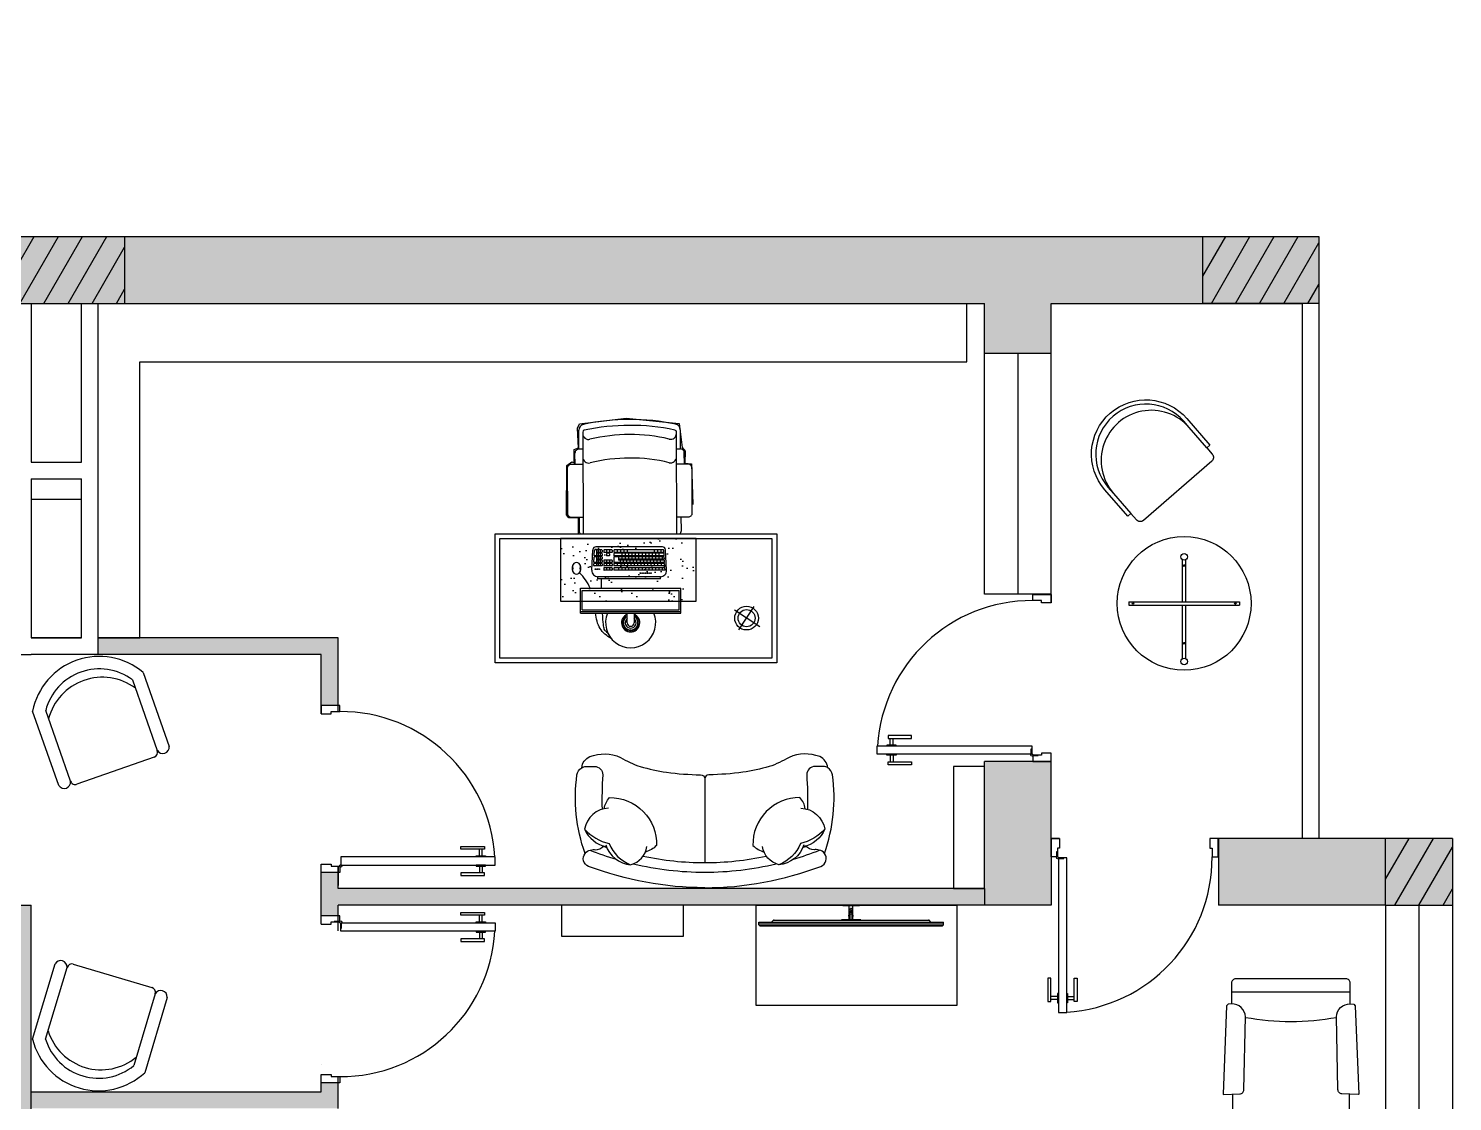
# Model space of a CAD drawing. Header units: inches. Extents: x -59797 to 874375, y -412711 to 5867.
# Drawn here: x -48289 to -39773, y -36077 to -29660 of the extents above; entities that cross this region are included whole.
import ezdxf

# ---------------------------------------------------------------- set-up
doc = ezdxf.new("R2010")
doc.units = ezdxf.units.IN
doc.header["$MEASUREMENT"] = 0
doc.layers.add('freecads.com', color=7, linetype='Continuous')

# ---------------------------------------------------------------- blocks, each defined once
blk = doc.blocks.new('coffee table')
at = {"color": 7}
for p, q in [((133546, -23302.5), (134746, -23302.5)), ((133546, -23902.5), (133546, -23302.5)), ((134746, -23302.5), (134746, -23902.5)), ((134746, -23902.5), (133546, -23902.5))]:
    blk.add_line(p, q, dxfattribs=at)
blk = doc.blocks.new('table r 343')
at = {"color": 0}
for p, q in [((-10, 10), (-10, 262.1)), ((10, 10), (10, 262.1)), ((-330.3, 10), (330.3, 10)), ((-330.3, 10), (-330.3, -10)), ((330.3, 10), (330.3, -10)), ((-330.3, -10), (330.3, -10)), ((-10, -330.3), (-10, -10)), ((10, -330.3), (10, -10))]:
    blk.add_line(p, q, dxfattribs=at)
for centre, radius in [((0, 0), 400), ((0, 278.7), 19.4), ((0, 226.8), 5), ((-306.1, 0), 5), ((306.1, 0), 5), ((0, -238.1), 5), ((0, -346.9), 19.4)]:
    blk.add_circle(centre, radius, dxfattribs=at)

msp = doc.modelspace()

# ---------------------------------------------------------------- hatches: boundary and pattern name
at = {"true_color": 0x636466}
h = msp.add_hatch(dxfattribs=at)
h.set_pattern_fill('ANSI31', color=251, scale=1000, angle=15)
h.set_pattern_definition([(60, (-131975.33, -1528.6), (-108.25318, 62.5), [])])
h.paths.add_polyline_path([(-41559.6, -26631.1), (-42088.6, -26631.1), (-42604.9, -26631.1), (-42604.9, -27031.1), (-41559.6, -27031.1)])
h.paths.add_polyline_path([(-48479.4, -40561.5), (-48475.1, -40560.3), (-48471.7, -40559.8), (-48467.7, -40559.7), (-48463.3, -40560), (-48458.8, -40560.6), (-48454.3, -40561.5), (-48450, -40562.7), (-48446, -40564.1), (-48440.9, -40566.6), (-48436.9, -40570.2), (-48436.6, -40573.4), (-48439.1, -40575.3), (-48441.5, -40576.2), (-48444.7, -40576.9), (-48448.4, -40577.2), (-48452.6, -40577.1), (-48457.1, -40576.7), (-48461.6, -40575.9), (-48466.1, -40574.8), (-48470.2, -40573.5), (-48475.8, -40571.2), (-48480.6, -40567.6), (-48481.8, -40564.2)])
edge = h.paths.add_edge_path()
edge.add_arc((-41689.6, -40692.5), 24.6, 180, 204.4618)
edge.add_arc((-41689.6, -40712.9), 24.6, 155.5382, 180)
edge.add_line((-41714.2, -40712.9), (-41714.2, -40692.5))
edge = h.paths.add_edge_path()
edge.add_arc((-41689.6, -40712.9), 24.6, 0, 24.4618)
edge.add_arc((-41689.6, -40692.5), 24.6, 335.5382, 360)
edge.add_line((-41664.9, -40692.5), (-41664.9, -40712.9))
at = {"true_color": 0x939598}
h = msp.add_hatch(color=252, dxfattribs=at)
h.dxf.hatch_style = 1
h.paths.add_polyline_path([(-48759.6, -30903.8), (-52172.5, -30903.8), (-52172.5, -31303.8), (-48759.6, -31303.8)])
h.paths.add_polyline_path([(-52172.5, -30903.8), (-52572.5, -30903.8), (-52572.5, -33870.2), (-52461.6, -33870.2), (-52172.5, -33870.2), (-52172.5, -31303.8)])
h.paths.add_polyline_path([(-52172.5, -35053.8), (-52172.5, -34870.2), (-52572.5, -34870.2), (-52572.5, -37203.8), (-48672.5, -37203.8), (-48672.5, -39303.8), (-48272.5, -39303.8), (-48272.5, -35953.8), (-48272.5, -35853.8), (-48272.5, -34903.8), (-48372.5, -34903.8), (-48372.5, -35201.1), (-48372.5, -36803.8), (-52172.5, -36803.8)])
h.paths.add_polyline_path([(-51072.5, -33303.8), (-51772.5, -33303.8), (-51772.5, -33403.8), (-51072.5, -33403.8)])
h.paths.add_polyline_path([(-42285, -39303.8), (-43651.6, -39303.8), (-44039.5, -39303.8), (-47714.3, -39303.8), (-47714.3, -39703.8), (-42285, -39703.8)])
h.paths.add_polyline_path([(-44971.4, -37258.5), (-45071.4, -37258.5), (-45071.4, -39303.8), (-44971.4, -39303.8)])
h.paths.add_polyline_path([(-46437.9, -35964.6), (-46537.9, -35964.6), (-46537.9, -36018.8), (-48272.5, -36018.8), (-48272.5, -36118.8), (-46437.9, -36118.8)])
h.paths.add_polyline_path([(-42572.5, -34803.8), (-46437.9, -34803.8), (-46437.9, -34706.8), (-46537.9, -34706.8), (-46537.9, -34966.3), (-46437.9, -34966.3), (-46437.9, -34941.9), (-46437.9, -34903.8), (-42572.5, -34903.8)])
h.paths.add_polyline_path([(-42172.5, -34503.8), (-42172.5, -34043.1), (-42283.5, -34043.1), (-42572.5, -34043.1), (-42572.5, -34803.8), (-42572.5, -34903.8), (-42172.5, -34903.8)])
h = msp.add_hatch(color=252, dxfattribs=at)
h.dxf.hatch_style = 1
h.paths.add_polyline_path([(-47714.3, -30903.8), (-48672.5, -30903.8), (-48759.6, -30903.8), (-48759.6, -31303.8), (-48672.5, -31303.8), (-47714.3, -31303.8)])
at = {"true_color": 0x636466}
h = msp.add_hatch(dxfattribs=at)
h.set_pattern_fill('ANSI31', color=251, scale=1000, angle=15)
h.set_pattern_definition([(60, (-52178.91, -14201.34), (-108.2532, 62.5), [])])
h.paths.add_polyline_path([(-47714.3, -30903.8), (-48672.5, -30903.8), (-48759.6, -30903.8), (-48759.6, -31303.8), (-48672.5, -31303.8), (-47714.3, -31303.8)])
at = {"true_color": 0x939598}
h = msp.add_hatch(color=252, dxfattribs=at)
h.dxf.hatch_style = 1
h.paths.add_polyline_path([(-47714.3, -39303.8), (-48272.5, -39303.8), (-48759.6, -39303.8), (-48759.6, -39703.8), (-47714.3, -39703.8)])
h.paths.add_polyline_path([(-41239.7, -39303.8), (-41768.7, -39303.8), (-42057.1, -39303.8), (-42285, -39303.8), (-42285, -39703.8), (-41239.7, -39703.8)])
h.paths.add_polyline_path([(-39772.5, -39303.8), (-40172.5, -39303.8), (-41239.7, -39303.8), (-41239.7, -39703.8), (-39772.5, -39703.8)])
h.paths.add_polyline_path([(-39772.5, -34503.8), (-40172.5, -34503.8), (-40172.5, -34903.8), (-39772.5, -34903.8)])
h.paths.add_polyline_path([(-40172.5, -34503.8), (-41172.5, -34503.8), (-41172.5, -34903.8), (-40172.5, -34903.8)])
h.paths.add_polyline_path([(-40572.5, -30903.8), (-41264.9, -30903.8), (-41264.9, -31303.8), (-40572.5, -31303.8)])
at = {"true_color": 0x636466}
h = msp.add_hatch(dxfattribs=at)
h.set_pattern_fill('ANSI31', color=251, scale=1000, angle=15)
h.set_pattern_definition([(60, (-131655.43, -14201.34), (-108.25318, 62.5), [])])
h.paths.add_polyline_path([(-40572.5, -31303.8), (-40572.5, -30903.8), (-41264.9, -30903.8), (-41264.9, -31303.8)])
h.paths.add_polyline_path([(-40172.5, -34903.8), (-39772.5, -34903.8), (-39772.5, -34503.8), (-40172.5, -34503.8)])
h.paths.add_polyline_path([(-44209.1, -38991.8), (-44295.6, -38943.2), (-44303.4, -38957.1), (-44217, -39005.7)])
h.paths.add_polyline_path([(-48759.6, -39303.8), (-48759.6, -39703.8), (-47714.3, -39703.8), (-47714.3, -39303.8), (-48272.5, -39303.8)])
at = {"true_color": 0x939598}
h = msp.add_hatch(color=252, dxfattribs=at)
h.dxf.hatch_style = 1
h.paths.add_polyline_path([(-47714.3, -30903.8), (-47714.3, -31303.8), (-42572.5, -31303.8), (-42572.5, -31601.6), (-42172.5, -31601.6), (-42172.5, -31303.8), (-41264.9, -31303.8), (-41264.9, -30903.8)])
h = msp.add_hatch()
h.set_pattern_fill('AR-SAND,_O', color=256, scale=2.806442, angle=146.44649)
h.set_pattern_definition([(37.5, (-45595.81, -32681.97), (-4.49, 137.351), [0, -108.351, 0, -121.182, 0, -115.836]), (7.5, (-45595.81, -32681.97), (126.156, 201.173), [0, -58.4526, 0, -97.6586, 0, -37.424]), (327.5, (-45683.49, -32681.97), (221.987, 0.403), [0, -35.642, 0, -128.3105, 0, -167.5165]), (317.5, (-45683.5, -32681.97), (214.288, 62.564), [0, -17.821, 0, -84.115, 0, -96.233])])
h.paths.add_polyline_path([(-45108.1, -33084.3), (-44295.6, -33084.3), (-44295.6, -32710), (-45108.1, -32710)])
h = msp.add_hatch()
h.set_pattern_fill('HEX', color=256, scale=27.797916, angle=135, style=0)
h.set_pattern_definition([(135, (-39427.1577, -48331.7746), (-4.2556694, -4.2556694), [3.4747396, -6.949479]), (255, (-39427.1577, -48331.7746), (5.8133526, -1.5576831), [3.4747396, -6.949479]), (195, (-39429.6147, -48329.3176), (1.5576831, -5.8133526), [3.4747396, -6.949479])])
h.paths.add_polyline_path([(-44666.4, -33163.6), (-44666.4, -33176, -3.823416), (-44709.1, -33176), (-44709.1, -33163.6, 4.924372)])
h = msp.add_hatch(color=252, dxfattribs=at)
h.dxf.hatch_style = 1
h.paths.add_polyline_path([(-46437.9, -33303.8), (-47272.5, -33303.8), (-47272.5, -33403.8), (-46537.9, -33403.8), (-46537.9, -33708.5), (-46437.9, -33708.5)])
h.paths.add_polyline_path([(-47272.5, -33303.8), (-47872.5, -33303.8), (-47872.5, -33403.8), (-47272.5, -33403.8)])

# ---------------------------------------------------------------- linework, layer by layer
for p, q in [((-48672.5, -30903.8), (-40572.5, -30903.8)), ((-47714.3, -30903.8), (-47714.3, -31303.8)), ((-41264.9, -31303.8), (-41264.9, -30903.8)), ((-40572.5, -30903.8), (-40572.5, -34503.8)), ((-48672.5, -31303.8), (-42572.5, -31303.8)), ((-48272.5, -31303.8), (-48272.5, -32253.8)), ((-47972.5, -32253.8), (-47972.5, -31303.8)), ((-47872.5, -33403.8), (-47872.5, -31303.8)), ((-42572.5, -33043.1), (-42572.5, -31303.8)), ((-42172.5, -31303.8), (-40672.5, -31303.8)), ((-42172.5, -33094.7), (-42172.5, -31303.8)), ((-40572.5, -31303.8), (-41264.9, -31303.8)), ((-40672.5, -31303.8), (-40672.5, -34503.8)), ((-42572.5, -31601.6), (-42172.5, -31601.6)), ((-42372.5, -31601.6), (-42372.5, -33043.1)), ((-44997.5, -32176), (-44997.8, -32062.1)), ((-44974.5, -32074.4), (-44972.7, -32682)), ((-44412.2, -32682), (-44414, -32072.8)), ((-44390.3, -32174.2), (-44390.6, -32060.3)), ((-44974.2, -32175.9), (-44997.5, -32176)), ((-44413.7, -32174.3), (-44390.3, -32174.2)), ((-48272.5, -32253.8), (-47972.5, -32253.8)), ((-44973.9, -32267.8), (-45044, -32268)), ((-45020.6, -32267.9), (-45020.8, -32199.4)), ((-44343.3, -32265.9), (-44413.4, -32266.1)), ((-44366.7, -32266), (-44366.9, -32197.5)), ((-48272.5, -32353.8), (-48272.5, -33303.8)), ((-47972.5, -33303.8), (-47972.5, -32353.8)), ((-45067.2, -32291.4), (-45066.5, -32560)), ((-44319.1, -32557.8), (-44319.9, -32289.2)), ((-48272.5, -32475.1), (-47972.5, -32475.1)), ((-45043, -32583.3), (-44973, -32583.1)), ((-44996.3, -32583.1), (-44996.1, -32664.9)), ((-44412.5, -32581.4), (-44342.4, -32581.2)), ((-44384.7, -32663.1), (-44384.9, -32581.3)), ((-44920.2, -32900), (-44913.6, -32777.8)), ((-44905.6, -32811.2), (-44903.9, -32780.3)), ((-44860.7, -32778.4), (-44901.9, -32778.4)), ((-44497.7, -32759.5), (-44895.3, -32759.5)), ((-44892.5, -32778.4), (-44892.5, -32813.4)), ((-44881.2, -32778.4), (-44881.2, -32793.1)), ((-44869.9, -32778.4), (-44869.9, -32793.1)), ((-44858.6, -32780.5), (-44858.6, -32791)), ((-44848, -32780.5), (-44848, -32791)), ((-44800.6, -32778.4), (-44845.9, -32778.4)), ((-44831.5, -32778.4), (-44831.5, -32793.1)), ((-44815, -32778.4), (-44815, -32793.1)), ((-44798.5, -32780.5), (-44798.5, -32791)), ((-44787.8, -32780.5), (-44787.8, -32791)), ((-44491.1, -32778.4), (-44785.8, -32778.4)), ((-44768.1, -32778.4), (-44768.1, -32793.1)), ((-44748, -32778.4), (-44748, -32793.1)), ((-44728, -32778.4), (-44728, -32793.1)), ((-44707.9, -32778.4), (-44707.9, -32793.1)), ((-44547.2, -32778.4), (-44547.2, -32793.1)), ((-44527.1, -32778.4), (-44527.1, -32793.1)), ((-44506.8, -32778.4), (-44506.8, -32793.1)), ((-44488.5, -32790.9), (-44489.1, -32780.3)), ((-44472.8, -32900), (-44479.4, -32777.8)), ((-44908.9, -32872.1), (-44908.3, -32861.6)), ((-44907.8, -32851.8), (-44906.1, -32821)), ((-44860.7, -32874.3), (-44906.8, -32874.3)), ((-44860.7, -32859.6), (-44906.3, -32859.6)), ((-44860.7, -32854), (-44905.7, -32854)), ((-44860.7, -32819), (-44904.1, -32819)), ((-44860.7, -32813.4), (-44903.5, -32813.4)), ((-44860.7, -32793.1), (-44892.5, -32793.1)), ((-44860.7, -32798.7), (-44892.5, -32798.7)), ((-44892.5, -32819), (-44892.5, -32854)), ((-44860.7, -32833.7), (-44892.5, -32833.7)), ((-44860.7, -32839.3), (-44892.5, -32839.3)), ((-44892.5, -32859.6), (-44892.5, -32874.3)), ((-44881.2, -32798.7), (-44881.2, -32813.4)), ((-44881.2, -32819), (-44881.2, -32833.7)), ((-44881.2, -32839.3), (-44881.2, -32854)), ((-44881.2, -32859.6), (-44881.2, -32874.3)), ((-44869.9, -32798.7), (-44869.9, -32813.4)), ((-44869.9, -32819), (-44869.9, -32833.7)), ((-44869.9, -32839.3), (-44869.9, -32854)), ((-44869.9, -32859.6), (-44869.9, -32874.3)), ((-44858.6, -32800.8), (-44858.6, -32811.3)), ((-44858.6, -32821.1), (-44858.6, -32831.6)), ((-44858.6, -32841.4), (-44858.6, -32851.9)), ((-44858.6, -32861.7), (-44858.6, -32872.2)), ((-44848, -32841.4), (-44848, -32851.9)), ((-44848, -32861.7), (-44848, -32872.2)), ((-44800.6, -32793.1), (-44845.9, -32793.1)), ((-44800.6, -32839.3), (-44845.9, -32839.3)), ((-44800.6, -32854), (-44845.9, -32854)), ((-44800.6, -32859.6), (-44845.9, -32859.6)), ((-44800.6, -32874.3), (-44845.9, -32874.3)), ((-44831.5, -32800.8), (-44831.5, -32811.3)), ((-44831.5, -32839.3), (-44831.5, -32854)), ((-44831.5, -32859.6), (-44831.5, -32874.3)), ((-44817.1, -32798.7), (-44829.4, -32798.7)), ((-44817.1, -32813.4), (-44829.4, -32813.4)), ((-44815, -32800.8), (-44815, -32811.3)), ((-44815, -32839.3), (-44815, -32854)), ((-44815, -32859.6), (-44815, -32874.3)), ((-44798.5, -32841.4), (-44798.5, -32851.9)), ((-44798.5, -32861.7), (-44798.5, -32872.2)), ((-44787.8, -32800.8), (-44787.8, -32811.3)), ((-44787.8, -32821.1), (-44787.8, -32851.9)), ((-44787.8, -32861.7), (-44787.8, -32872.2)), ((-44490.6, -32793.1), (-44785.8, -32793.1)), ((-44490, -32798.7), (-44785.8, -32798.7)), ((-44489.5, -32813.4), (-44785.8, -32813.4)), ((-44488.9, -32819), (-44785.8, -32819)), ((-44487.3, -32854), (-44785.8, -32854)), ((-44486.8, -32859.6), (-44785.8, -32859.6)), ((-44486.2, -32874.3), (-44785.8, -32874.3)), ((-44767.6, -32859.6), (-44767.6, -32874.3)), ((-44760.4, -32819), (-44760.4, -32839.3)), ((-44488.4, -32833.7), (-44760.4, -32833.7)), ((-44487.8, -32839.3), (-44760.4, -32839.3)), ((-44749.8, -32839.3), (-44749.8, -32854)), ((-44747.5, -32859.6), (-44747.5, -32874.3)), ((-44740.3, -32798.7), (-44740.3, -32813.4)), ((-44740.3, -32819), (-44740.3, -32833.7)), ((-44732.3, -32839.3), (-44732.3, -32854)), ((-44727.5, -32859.6), (-44727.5, -32874.3)), ((-44720.2, -32798.7), (-44720.2, -32813.4)), ((-44720.2, -32819), (-44720.2, -32833.7)), ((-44712.3, -32839.3), (-44712.3, -32854)), ((-44707.4, -32859.6), (-44707.4, -32874.3)), ((-44700.1, -32798.7), (-44700.1, -32813.4)), ((-44700.1, -32819), (-44700.1, -32833.7)), ((-44692.2, -32839.3), (-44692.2, -32854)), ((-44687.3, -32859.6), (-44687.3, -32874.3)), ((-44680, -32798.7), (-44680, -32813.4)), ((-44680, -32819), (-44680, -32833.7)), ((-44672.1, -32839.3), (-44672.1, -32854)), ((-44667.2, -32859.6), (-44667.2, -32874.3)), ((-44659.9, -32798.7), (-44659.9, -32813.4)), ((-44659.9, -32819), (-44659.9, -32833.7)), ((-44652, -32839.3), (-44652, -32854)), ((-44647.1, -32859.6), (-44647.1, -32874.3)), ((-44639.9, -32798.7), (-44639.9, -32813.4)), ((-44639.9, -32819), (-44639.9, -32833.7)), ((-44631.9, -32839.3), (-44631.9, -32854)), ((-44627.1, -32859.6), (-44627.1, -32874.3)), ((-44619.8, -32798.7), (-44619.8, -32813.4)), ((-44619.8, -32819), (-44619.8, -32833.7)), ((-44611.9, -32839.3), (-44611.9, -32854)), ((-44607, -32859.6), (-44607, -32874.3)), ((-44599.7, -32798.7), (-44599.7, -32813.4)), ((-44599.7, -32819), (-44599.7, -32833.7)), ((-44591.8, -32839.3), (-44591.8, -32854)), ((-44586.9, -32859.6), (-44586.9, -32874.3)), ((-44579.6, -32798.7), (-44579.6, -32813.4)), ((-44579.6, -32819), (-44579.6, -32833.7)), ((-44571.7, -32839.3), (-44571.7, -32854)), ((-44566.8, -32859.6), (-44566.8, -32874.3)), ((-44559.5, -32798.7), (-44559.5, -32813.4)), ((-44559.5, -32819), (-44559.5, -32833.7)), ((-44551.6, -32839.3), (-44551.6, -32854)), ((-44546.7, -32859.6), (-44546.7, -32874.3)), ((-44539.5, -32798.7), (-44539.5, -32813.4)), ((-44539.5, -32819), (-44539.5, -32833.7)), ((-44531.5, -32839.3), (-44531.5, -32854)), ((-44526.7, -32859.6), (-44526.7, -32874.3)), ((-44519.4, -32798.7), (-44519.4, -32813.4)), ((-44519.4, -32819), (-44519.4, -32833.7)), ((-44511.5, -32839.3), (-44511.5, -32854)), ((-44506.3, -32859.6), (-44506.3, -32874.3)), ((-44499, -32819), (-44499, -32833.7)), ((-44487.4, -32811.2), (-44488, -32800.6)), ((-44486.3, -32831.5), (-44486.9, -32821)), ((-44485.2, -32851.8), (-44485.8, -32841.3)), ((-44484.1, -32872.1), (-44484.7, -32861.6)), ((-45036.3, -32898.7), (-45036.3, -32878.3)), ((-44987, -32878.3), (-44987, -32898.7)), ((-44509.4, -32938.7), (-44883.6, -32938.7)), ((-44883.6, -32951.8), (-44883.6, -32938.7)), ((-44509.4, -32951.8), (-44883.6, -32951.8)), ((-44848, -32887), (-44848, -32897.5)), ((-44800.6, -32884.9), (-44845.9, -32884.9)), ((-44800.6, -32899.6), (-44845.9, -32899.6)), ((-44831.5, -32884.9), (-44831.5, -32899.6)), ((-44815, -32884.9), (-44815, -32899.6)), ((-44798.5, -32887), (-44798.5, -32897.5)), ((-44787.8, -32887), (-44787.8, -32897.5)), ((-44484.6, -32884.9), (-44785.8, -32884.9)), ((-44484, -32899.6), (-44785.8, -32899.6)), ((-44760.4, -32884.9), (-44760.4, -32899.6)), ((-44740.3, -32884.9), (-44740.3, -32899.6)), ((-44720.2, -32884.9), (-44720.2, -32899.6)), ((-44700.1, -32884.9), (-44700.1, -32899.6)), ((-44680, -32884.9), (-44680, -32899.6)), ((-44659.9, -32884.9), (-44659.9, -32899.6)), ((-44639.9, -32884.9), (-44639.9, -32899.6)), ((-44619.8, -32884.9), (-44619.8, -32899.6)), ((-44599.7, -32884.9), (-44599.7, -32899.6)), ((-44579.6, -32884.9), (-44579.6, -32899.6)), ((-44559.5, -32884.9), (-44559.5, -32899.6)), ((-44539.5, -32884.9), (-44539.5, -32899.6)), ((-44519.4, -32884.9), (-44519.4, -32899.6)), ((-44509.4, -32951.8), (-44509.4, -32938.7)), ((-44499, -32884.9), (-44499, -32899.6)), ((-44481.9, -32897.4), (-44482.5, -32886.9)), ((-44988, -33007.2), (-44387.5, -33007.2)), ((-44988, -33156.4), (-44988, -33007.2)), ((-44976.8, -33020.7), (-44398.6, -33020.7)), ((-44976.8, -33136.2), (-44976.8, -33020.7)), ((-44398.6, -33136.2), (-44398.6, -33020.7)), ((-44387.5, -33156.4), (-44387.5, -33007.2)), ((-42172.5, -33043.1), (-42572.5, -33043.1)), ((-44041.6, -33255.5), (-43949, -33116)), ((-44988, -33146.8), (-44387.5, -33146.8)), ((-44988, -33156.4), (-44387.5, -33156.4)), ((-44976.8, -33136.2), (-44398.6, -33136.2)), ((-44709.1, -33213.9), (-44709.1, -33156.4)), ((-44666.4, -33156.4), (-44666.4, -33213.9)), ((-43914.7, -33239.3), (-44066, -33138.9)), ((-48272.5, -33303.8), (-47972.5, -33303.8)), ((-42572.5, -34803.8), (-42572.5, -34043.1)), ((-42172.5, -34043.1), (-42572.5, -34043.1)), ((-42172.5, -34503.8), (-42172.5, -33993.2)), ((-42122.6, -34503.8), (-42172.5, -34503.8)), ((-42172.5, -34503.8), (-42172.5, -34903.8)), ((-39772.5, -34503.8), (-41224.1, -34503.8)), ((-41172.5, -34503.8), (-41172.5, -34903.8)), ((-39772.5, -34503.8), (-39772.5, -39703.8)), ((-39772.5, -34503.8), (-39772.5, -34865.9)), ((-46437.9, -34670.2), (-46437.9, -34785.4)), ((-42572.5, -34803.8), (-46437.9, -34803.8)), ((-42572.5, -34803.8), (-42572.5, -34903.8)), ((-42172.5, -34903.8), (-46437.9, -34903.8)), ((-40172.5, -34903.8), (-41172.5, -34903.8)), ((-40172.5, -34903.8), (-40172.5, -39303.8)), ((-46437.9, -35057.1), (-46437.9, -34941.9))]:
    msp.add_line(p, q)
at = {"color": 7}
for p, q in [((-42677.3, -31653.8), (-42677.3, -31303.8)), ((-47622.5, -33303.8), (-47622.5, -31653.8)), ((-47622.5, -31653.8), (-42677.3, -31653.8)), ((-47972.5, -33303.8), (-48272.5, -33303.8)), ((-46437.9, -33303.8), (-47872.5, -33303.8)), ((-47872.5, -33303.8), (-47622.5, -33303.8)), ((-46437.9, -33745.1), (-46437.9, -33303.8)), ((-48372.5, -33403.8), (-48272.5, -33403.8)), ((-46537.9, -33403.8), (-48272.5, -33403.8)), ((-46537.9, -33758.4), (-46537.9, -33403.8)), ((-42572.5, -34073.8), (-42757.5, -34073.8)), ((-42757.5, -34073.8), (-42757.5, -34803.8)), ((-40172.5, -34903.8), (-40172.5, -34503.8)), ((-46537.9, -35016.2), (-46537.9, -34656.9)), ((-46437.9, -34803.8), (-46437.9, -34670.2)), ((-42757.5, -34803.8), (-42572.5, -34803.8)), ((-48372.5, -34903.8), (-48272.5, -34903.8)), ((-48272.5, -35853.8), (-48272.5, -34903.8)), ((-46437.9, -35002.9), (-46437.9, -34903.8)), ((-45100.9, -34903.8), (-45100.9, -35088.8)), ((-44370.9, -35088.8), (-44370.9, -34903.8)), ((-40172.5, -34903.8), (-39772.5, -34903.8)), ((-39972.5, -39303.8), (-39972.5, -34903.8)), ((-46537.9, -35016.2), (-46537.9, -34966.3)), ((-43921, -35008.8), (-43921, -35003.8)), ((-43921, -35020.8), (-43921, -35008.8)), ((-43915, -35026.8), (-43921, -35020.8)), ((-45100.9, -35088.8), (-44370.9, -35088.8)), ((-48272.5, -35953.8), (-48272.5, -35853.8)), ((-46537.9, -35853.8), (-46537.9, -35853.8)), ((-46537.9, -36018.8), (-46537.9, -35914.7)), ((-46437.9, -35953.8), (-46437.9, -35928)), ((-48272.5, -39303.8), (-48272.5, -35953.8)), ((-48272.5, -36018.8), (-46537.9, -36018.8)), ((-46437.9, -36118.8), (-46437.9, -35953.8))]:
    msp.add_line(p, q, dxfattribs=at)
at = {"color": 7, "lineweight": 30}
msp.add_line((-48272.5, -32353.8), (-47972.5, -32353.8), dxfattribs=at)
at = {"color": 18, "ltscale": 0.03, "true_color": 0x000000}
for p, q in [((-47604, -33510.5), (-47447.8, -33953.8)), ((-48108.1, -34186.4), (-48264.2, -33743.1)), ((-47536.9, -34017), (-47999.1, -34179.8)), ((-48264.7, -35704.4), (-48130.3, -35254)), ((-48021.1, -35255.3), (-47551.5, -35395.4)), ((-47459.5, -35454.2), (-47593.9, -35904.6))]:
    msp.add_line(p, q, dxfattribs=at)
at = {"color": 18, "true_color": 0x000000}
for p, q in [((-47667.5, -33555.8), (-47518.6, -33978.8)), ((-48037.3, -34161.5), (-48186.3, -33738.5)), ((-44244.7, -34147.6), (-44244.7, -34648.3)), ((-44244.7, -34147.6), (-44244.7, -34648.3)), ((-48186.6, -35705.2), (-48058.4, -35275.5)), ((-47531.4, -35432.8), (-47659.6, -35862.5))]:
    msp.add_line(p, q, dxfattribs=at)
at = {"color": 18, "ltscale": 0.5, "true_color": 0x000000}
msp.add_line((-40384.2, -35423.3), (-41094.2, -35423.3), dxfattribs=at)
at = {"color": 0}
msp.add_lwpolyline([(-46900.1, -31303.8), (-46881.3, -31303.8)], dxfattribs=at)
at = {"color": 18, "ltscale": 0.03, "true_color": 0x000000}
for points in [[(-41695.5, -32561), (-41714.4, -32577.3), (-41852, -32418.7, -1), (-41361, -31992.8), (-41223.4, -32151.4), (-41242.3, -32167.8), (-41209.5, -32205.6, -0.414214), (-41212.5, -32247.9), (-41620.4, -32601.7, -0.414214), (-41662.7, -32598.7)], [(-41124.6, -35504.3), (-41144.7, -36032.8), (-41142.1, -36035.4), (-41044.8, -36031.9, 0.414214), (-41020.7, -36006), (-41011.4, -35570.4, 0.414214), (-41094.2, -35493.3), (-41115, -35494)], [(-40353.9, -35504.3), (-40333.8, -36032.8), (-40336.4, -36035.4), (-40433.6, -36031.9, -0.414214), (-40457.7, -36006), (-40467.1, -35570.4, -0.414214), (-40384.2, -35493.3), (-40363.4, -35494)]]:
    msp.add_lwpolyline(points, format="xyb", close=True, dxfattribs=at)
at = {"color": 18, "true_color": 0x000000}
for points in [[(-41347.1, -32046.9), (-41379.9, -32009.2, 1), (-41833.1, -32402.3), (-41800.3, -32440.1)], [(-41242.3, -32167.8), (-41347.1, -32046.9, 1), (-41800.3, -32440.1)], [(-44980.6, -34081.1, -0.118753), (-44954.7, -34073.3), (-44904.7, -34073.3, -0.414214), (-44854.7, -34123.3, 0.02212), (-44858.7, -34329.4, -0.249202)], [(-43508.8, -34081.1, 0.118753), (-43534.7, -34073.3), (-43584.7, -34073.3, 0.414214), (-43634.7, -34123.3, -0.02212), (-43630.7, -34329.4, 0.249202)], [(-44844.8, -34325.8, -0.165541), (-44813.9, -34259.7, -0.425989), (-44533.1, -34546.2, -0.121523), (-44599.7, -34585.7, 7.115464)], [(-43644.6, -34325.8, 0.165541), (-43675.5, -34259.7, 0.425989), (-43956.3, -34546.2, 0.121523), (-43889.7, -34585.7, -7.115464)], [(-44819.6, -34322.8, 0.356772), (-44962.9, -34448.8, 0.249542), (-44833.1, -34552.7, -9.61688)], [(-43669.8, -34322.8, -0.356772), (-43526.5, -34448.8, -0.249542), (-43656.3, -34552.7, 9.61688)], [(-44962.9, -34448.8, 0.14773), (-44816.7, -34534.7, 0.213343), (-44687.8, -34660.8, 0.178662)], [(-43526.5, -34448.8, -0.14773), (-43672.7, -34534.7, -0.213343), (-43801.6, -34660.8, -0.178662)], [(-44960.5, -34592.9, -0.17463), (-44929.8, -34573.3, -0.041508), (-44911.1, -34570.7, -0.058408), (-44900.3, -34571.3, 0.207514), (-44848.7, -34549, 2.305718)], [(-44836.9, -34541.6, 0.306663), (-44687.8, -34660.8, 0.30633), (-44590.4, -34551.9, -0.872847)], [(-43652.5, -34541.6, -0.306663), (-43801.6, -34660.8, -0.30633), (-43899, -34551.9, 0.872847)], [(-43528.9, -34592.9, 0.17463), (-43559.5, -34573.3, 0.041508), (-43578.3, -34570.7, 0.058408), (-43589.1, -34571.3, -0.207514), (-43640.7, -34549, -2.305718)]]:
    msp.add_lwpolyline(points, format="xyb", dxfattribs=at)
for points in [[(-44998.9, -32682), (-44999, -32589.4), (-45058.1, -32585.7), (-45071.7, -32568.1), (-45068.9, -32274.4), (-45040.2, -32252.3), (-45025.1, -32258.3), (-45026.5, -32178.6), (-44999.3, -32168.3), (-45005.7, -32050.2), (-44994.3, -32023.9), (-44713.8, -31990.9), (-44398, -32022.2), (-44379.1, -32165.7), (-44362.2, -32187.8), (-44363.6, -32259.1), (-44324.5, -32264.2), (-44316.7, -32507.6)], [(-44998.9, -32682), (-44394.2, -32682)]]:
    msp.add_lwpolyline(points)
msp.add_lwpolyline([(-41800.3, -32440.1), (-41695.5, -32561)], dxfattribs=at)
for points in [[(-45498.4, -33453.7), (-45498.4, -32682), (-43814.5, -32682), (-43814.5, -33453.7)], [(-45470.3, -33425.7), (-45470.3, -32710), (-43842.6, -32710), (-43842.6, -33425.7)], [(-45108.1, -33084.3), (-44295.6, -33084.3), (-44295.6, -32710), (-45108.1, -32710)]]:
    msp.add_lwpolyline(points, close=True)
at = {"color": 18, "ltscale": 0.03, "true_color": 0x000000}
for points in [[(-44244.7, -34798.3, -0.091148), (-44939.1, -34670.7, -0.507088), (-44960.5, -34592.9, -0.120617), (-45008.8, -34123.3, -0.231214), (-44980.6, -34081.1, -0.263003), (-44932.5, -34014.6, -0.202138), (-44748.8, -34019, 0.050162), (-44630.4, -34074.4, 0.025555), (-44473.3, -34108.3, 0.02916), (-44269.6, -34123.1, -0.401126), (-44244.7, -34147.6)], [(-44244.7, -34798.3, 0.091148), (-43550.3, -34670.7, 0.507088), (-43528.9, -34592.9, 0.120617), (-43480.6, -34123.3, 0.231214), (-43508.8, -34081.1, 0.263003), (-43556.9, -34014.6, 0.202138), (-43740.6, -34019, -0.050162), (-43859, -34074.4, -0.025555), (-44016.1, -34108.3, -0.02916), (-44219.8, -34123.1, 0.401126), (-44244.7, -34147.6)], [(-40384.2, -35493.3), (-40384.2, -35368.3, 0.414214), (-40409.2, -35343.3), (-40739.2, -35343.3), (-41069.2, -35343.3, 0.414214), (-41094.2, -35368.3), (-41094.2, -35493.3)], [(-41089.2, -36033.5), (-41089.2, -36693.3, 0.414214), (-41064.2, -36718.3, 0.076923), (-40414.2, -36718.3, 0.414214), (-40389.2, -36693.3), (-40389.2, -36033.5)]]:
    msp.add_lwpolyline(points, format="xyb", dxfattribs=at)
for centre, radius in [((-44898.1, -32893.3), 2.45), ((-44887.4, -32893.3), 2.45), ((-44876.8, -32893.3), 2.45), ((-44630, -32917.2), 2.45), ((-44619.3, -32917.2), 2.45), ((-44608.7, -32917.2), 2.45), ((-44598, -32917.2), 2.45), ((-44587.4, -32917.2), 2.45), ((-44576.7, -32917.2), 2.45), ((-44566.1, -32917.2), 2.45), ((-43994.4, -33186.3), 70.9), ((-43994.4, -33186.3), 51.2)]:
    msp.add_circle(centre, radius)
for centre, radius, start, end in [((-44690.5, -33346.6), 1348.2, 78.36491, 101.96765), ((-44962.8, -32062), 35, 101.96765, 180.16629), ((-44962.8, -32074.4), 11.7, 102.29595, 180.16629), ((-44939.4, -32083), 35, 180.16629, 283.91208), ((-44690.6, -33323.2), 1289.8, 78.03661, 102.29595), ((-44691.3, -33084.7), 997, 76.42049, 103.91208), ((-44449, -32081.6), 35, 256.42049, 0.16629), ((-44425.6, -32072.9), 11.7, 0.16629, 78.03661), ((-44425.7, -32060.4), 35, 0.16629, 78.36491), ((-44997.4, -32199.3), 23.4, 90.16628, 180.16629), ((-44390.2, -32197.5), 23.4, 0.16629, 90.16628), ((-45043.9, -32291.3), 23.4, 90.16628, 180.16629), ((-44939, -32224), 35, 180.16629, 283.91208), ((-44690.9, -33225.8), 997, 76.42049, 103.91208), ((-44448.6, -32222.6), 35, 256.42049, 0.16629), ((-44343.3, -32289.3), 23.4, 0.16629, 90.16628), ((-45043.1, -32559.9), 23.4, 180.16629, 270.16628), ((-44342.5, -32557.9), 23.4, 270.16628, 0.16629), ((-44972.7, -32664.8), 23.4, 180.16629, 227.34433), ((-44408, -32663.2), 23.4, 306.32995, 0.16629), ((-44895.3, -32777.8), 18.3, 90, 180), ((-44901.9, -32780.5), 2.08, 90, 176.90594), ((-44860.7, -32780.5), 2.08, 360, 90), ((-44845.9, -32780.5), 2.08, 90, 180), ((-44800.6, -32780.5), 2.08, 360, 90), ((-44785.8, -32780.5), 2.08, 90, 180), ((-44497.7, -32777.8), 18.3, 0, 90), ((-44491.1, -32780.5), 2.08, 3.09408, 90), ((-45011.6, -32878.3), 24.6, 335.5382, 204.4618), ((-44906.8, -32872.2), 2.08, 176.90594, 270), ((-44906.3, -32861.7), 2.08, 90, 176.90594), ((-44905.7, -32851.9), 2.08, 176.90594, 270), ((-44904.1, -32821.1), 2.08, 90, 176.90594), ((-44903.5, -32811.3), 2.08, 176.90594, 270), ((-44860.7, -32791), 2.08, 270, 360), ((-44860.7, -32800.8), 2.08, 360, 90), ((-44860.7, -32811.3), 2.08, 270, 360), ((-44860.7, -32821.1), 2.08, 360, 90), ((-44860.7, -32831.6), 2.08, 270, 360), ((-44860.7, -32841.4), 2.08, 360, 90), ((-44860.7, -32851.9), 2.08, 270, 360), ((-44860.7, -32861.7), 2.08, 360, 90), ((-44860.7, -32872.2), 2.08, 270, 360), ((-44845.9, -32791), 2.08, 180, 270), ((-44845.9, -32841.4), 2.08, 90, 180), ((-44845.9, -32851.9), 2.08, 180, 270), ((-44845.9, -32861.7), 2.08, 90, 180), ((-44845.9, -32872.2), 2.08, 180, 270), ((-44829.4, -32800.8), 2.08, 90, 180), ((-44829.4, -32811.3), 2.08, 180, 270), ((-44817.1, -32800.8), 2.08, 360, 90), ((-44817.1, -32811.3), 2.08, 270, 360), ((-44800.6, -32791), 2.08, 270, 360), ((-44800.6, -32841.4), 2.08, 360, 90), ((-44800.6, -32851.9), 2.08, 270, 360), ((-44800.6, -32861.7), 2.08, 360, 90), ((-44800.6, -32872.2), 2.08, 270, 360), ((-44785.8, -32791), 2.08, 180, 270), ((-44785.8, -32800.8), 2.08, 90, 180), ((-44785.8, -32811.3), 2.08, 180, 270), ((-44785.8, -32821.1), 2.08, 90, 180), ((-44785.8, -32851.9), 2.08, 180, 270), ((-44785.8, -32861.7), 2.08, 90, 180), ((-44785.8, -32872.2), 2.08, 180, 270), ((-44490.6, -32791), 2.08, 270, 3.09408), ((-44490, -32800.8), 2.08, 3.09408, 90), ((-44489.5, -32811.3), 2.08, 270, 3.09408), ((-44488.9, -32821.1), 2.08, 3.09408, 90), ((-44488.4, -32831.6), 2.08, 270, 3.09408), ((-44487.8, -32841.4), 2.08, 3.09408, 90), ((-44487.3, -32851.9), 2.08, 270, 3.09408), ((-44486.8, -32861.7), 2.08, 3.09408, 90), ((-44486.2, -32872.2), 2.08, 270, 3.09408), ((-45011.6, -32898.7), 24.6, 155.5382, 24.4618), ((-44883.6, -32902), 36.7, 176.90594, 270), ((-44845.9, -32887), 2.08, 90, 180), ((-44845.9, -32897.5), 2.08, 180, 270), ((-44800.6, -32887), 2.08, 360, 90), ((-44800.6, -32897.5), 2.08, 270, 360), ((-44785.8, -32887), 2.08, 90, 180), ((-44785.8, -32897.5), 2.08, 180, 270), ((-44509.4, -32902), 36.7, 270, 3.09408), ((-44484.6, -32887), 2.08, 3.09408, 90), ((-44484, -32897.5), 2.08, 270, 3.09408), ((-44687.7, -33213.9), 150.1, 157.45984, 22.54016), ((-44687.7, -33213.9), 54.7, 112.9581, 67.0419), ((-44687.7, -33213.9), 43.6, 119.31433, 60.68567), ((-44687.7, -33213.9), 32.5, 131.09871, 48.90129), ((-44687.7, -33213.9), 21.3, 180, 0)]:
    msp.add_arc(centre, radius, start, end)
for centre, radius, start, end in [((-47865.6, -33821.3), 406.3, 49.91399, 168.89351), ((-47546.9, -33988.7), 30, 289.40375, 19.40375), ((-47486, -33958.3), 38.4, 212.08413, 6.72337), ((-48075.5, -34166), 38.4, 212.08413, 6.72337), ((-48009, -34151.5), 30, 199.40375, 289.40375), ((-48096.7, -35272.8), 38.4, 356.062, 150.70123), ((-48029.6, -35284), 30, 73.38161, 163.38161), ((-47560.1, -35424.2), 30, 343.38161, 73.38161), ((-47497.8, -35451.6), 38.4, 356.062, 150.70123), ((-47870.3, -35606.8), 406.3, 193.89185, 312.87137)]:
    msp.add_arc(centre, radius, start, end, dxfattribs=at)
at = {"color": 18, "true_color": 0x000000}
for centre, radius, start, end in [((-47865.6, -33821.3), 331.3, 53.28562, 165.52187), ((-47848, -33871.3), 331.3, 53.28562, 165.52187), ((-44244.7, -32845.8), 1859.7, 248.31796, 253.42587), ((-44244.7, -32845.8), 1809.7, 250.43542, 251.09857), ((-44244.7, -32845.8), 1859.7, 286.57413, 291.68204), ((-44244.7, -32845.8), 1809.7, 288.90143, 289.56458), ((-44244.7, -32845.8), 1859.7, 256.7148, 270), ((-44244.7, -32895.8), 1752.5, 257.87326, 270), ((-44244.7, -32895.8), 1752.5, 270, 282.12674), ((-44244.7, -32845.8), 1859.7, 270, 283.2852), ((-47855.1, -35556), 331.3, 197.26349, 309.49974), ((-47870.3, -35606.8), 331.3, 197.26349, 309.49974)]:
    msp.add_arc(centre, radius, start, end, dxfattribs=at)
at = {"color": 18, "ltscale": 0.5, "true_color": 0x000000}
msp.add_arc((-40739.2, -34073.3), 1525, 259.71622, 280.28378, dxfattribs=at)
for points in [[(-44930.3, -33007.2), (-44945.5, -32972.4), (-44966.8, -32941.1), (-44994.1, -32916.1)], [(-44861.3, -33007.2), (-44861.7, -32990.1), (-44862.1, -32971.7), (-44862.4, -32951.8)]]:
    msp.add_open_spline(points, degree=3)
for points, knots in [([(-44804, -33308.9), (-44831, -33291.6), (-44881, -33252), (-44893.2, -33190.2), (-44897.8, -33156.4)], [0.0415162, 0.0415162, 0.0415162, 0.0415162, 0.124418, 0.2136337, 0.2136337, 0.2136337, 0.2136337]), ([(-44804, -33308.9), (-44832.8, -33252.7), (-44843.2, -33282.9), (-44852.9, -33215.1), (-44856.2, -33156.4)], [0.0415162, 0.0415162, 0.0415162, 0.0415162, 0.124418, 0.1745583, 0.1745583, 0.1745583, 0.1745583])]:
    msp.add_open_spline(points, degree=3, knots=knots)
at = {"layer": 'freecads.com'}
for p, q in [((-42283.5, -33081.4), (-42283.5, -33044.8)), ((-42283.5, -33044.8), (-42172.5, -33044.8)), ((-42231.3, -33081.4), (-42283.5, -33081.4)), ((-42231.3, -33094.7), (-42231.3, -33081.4)), ((-42172.5, -33094.7), (-42231.3, -33094.7)), ((-42172.5, -33044.8), (-42172.5, -33094.7)), ((-46427, -33708.5), (-46537.9, -33708.5)), ((-46537.9, -33708.5), (-46537.9, -33758.4)), ((-46427, -33745.1), (-46427, -33708.5)), ((-46537.9, -33758.4), (-46479.2, -33758.4)), ((-46479.2, -33758.4), (-46479.2, -33745.1)), ((-46479.2, -33745.1), (-46427, -33745.1)), ((-43148.6, -33888.5), (-43148.6, -33905.2)), ((-43007.2, -33888.5), (-43148.6, -33888.5)), ((-43007.2, -33905.2), (-43007.2, -33888.5)), ((-43212.7, -34000.6), (-43212.7, -33950.7)), ((-43212.7, -33950.7), (-42289.4, -33950.7)), ((-43154.7, -33945.1), (-43154.7, -33950.7)), ((-43099.3, -33945.1), (-43154.7, -33945.1)), ((-43154.7, -33950.7), (-43099.3, -33950.7)), ((-43148.6, -33905.2), (-43007.2, -33905.2)), ((-43135.3, -33945.1), (-43135.3, -33905.2)), ((-43118.7, -33945.1), (-43118.7, -33905.2)), ((-43099.3, -33950.7), (-43099.3, -33945.1)), ((-42291.6, -33967.3), (-42289.4, -33967.3)), ((-42291.6, -34000.6), (-42291.6, -33967.3)), ((-42289.4, -33950.7), (-42289.4, -34000.6)), ((-42289.4, -33967.3), (-42289.4, -34000.6)), ((-42289.4, -34000.6), (-43212.7, -34000.6)), ((-43154.7, -34006.1), (-43154.7, -34000.6)), ((-43154.7, -34000.6), (-43099.3, -34000.6)), ((-43099.3, -34006.1), (-43154.7, -34006.1)), ((-43148.6, -34062.7), (-43148.6, -34046.1)), ((-43148.6, -34046.1), (-43007.2, -34046.1)), ((-43007.2, -34062.7), (-43148.6, -34062.7)), ((-43135.3, -34006.1), (-43135.3, -34046.1)), ((-43118.7, -34006.1), (-43118.7, -34046.1)), ((-43099.3, -34000.6), (-43099.3, -34006.1)), ((-43007.2, -34046.1), (-43007.2, -34062.7)), ((-42289.4, -34000.6), (-42291.6, -34000.6)), ((-42231.3, -34006.5), (-42283.5, -34006.5)), ((-42283.5, -34006.5), (-42283.5, -34043.1)), ((-42283.5, -34006.5), (-42283.5, -34008.7)), ((-42250.2, -34006.5), (-42283.5, -34006.5)), ((-42283.5, -34008.7), (-42250.2, -34008.7)), ((-42283.5, -34043.1), (-42172.5, -34043.1)), ((-42250.2, -34008.7), (-42250.2, -34006.5)), ((-42231.3, -33993.2), (-42231.3, -34006.5)), ((-42172.5, -33993.2), (-42231.3, -33993.2)), ((-42172.5, -34043.1), (-42172.5, -33993.2)), ((-45703.3, -34568.9), (-45703.3, -34552.2)), ((-45703.3, -34552.2), (-45561.8, -34552.2)), ((-45561.8, -34568.9), (-45703.3, -34568.9)), ((-45591.8, -34608.8), (-45591.8, -34568.9)), ((-45575.1, -34608.8), (-45575.1, -34568.9)), ((-45561.8, -34552.2), (-45561.8, -34568.9)), ((-42172.5, -34614.7), (-42172.5, -34503.8)), ((-42172.5, -34503.8), (-42122.6, -34503.8)), ((-42122.6, -34562.6), (-42135.9, -34562.6)), ((-42135.9, -34562.6), (-42135.9, -34614.7)), ((-42122.6, -34503.8), (-42122.6, -34562.6)), ((-41174.2, -34503.8), (-41224.1, -34503.8)), ((-41224.1, -34503.8), (-41224.1, -34562.6)), ((-41224.1, -34562.6), (-41210.8, -34562.6)), ((-41210.8, -34562.6), (-41210.8, -34614.7)), ((-41174.2, -34614.7), (-41174.2, -34503.8)), ((-46537.9, -34656.9), (-46479.2, -34656.9)), ((-46479.2, -34656.9), (-46479.2, -34670.2)), ((-45497.7, -34614.4), (-46421.1, -34614.4)), ((-46421.1, -34614.4), (-46421.1, -34664.3)), ((-46421.1, -34631), (-46421.1, -34664.3)), ((-46418.9, -34664.3), (-46418.9, -34631)), ((-45611.2, -34614.4), (-45611.2, -34608.8)), ((-45611.2, -34608.8), (-45555.7, -34608.8)), ((-45555.7, -34614.4), (-45611.2, -34614.4)), ((-45555.7, -34608.8), (-45555.7, -34614.4)), ((-45497.7, -34664.3), (-45497.7, -34614.4)), ((-42135.9, -34614.7), (-42172.5, -34614.7)), ((-42138.1, -34614.7), (-42138.1, -34581.5)), ((-42138.1, -34581.5), (-42135.9, -34581.5)), ((-42135.9, -34614.7), (-42138.1, -34614.7)), ((-42135.9, -34581.5), (-42135.9, -34614.7)), ((-42130, -34620.7), (-42130, -35544)), ((-42080.1, -34620.7), (-42130, -34620.7)), ((-42096.7, -34620.7), (-42130, -34620.7)), ((-42130, -34620.7), (-42130, -34622.9)), ((-42130, -34622.9), (-42096.7, -34622.9)), ((-42096.7, -34622.9), (-42096.7, -34620.7)), ((-42080.1, -35544), (-42080.1, -34620.7)), ((-41210.8, -34614.7), (-41174.2, -34614.7)), ((-46427, -34706.8), (-46537.9, -34706.8)), ((-46479.2, -34670.2), (-46427, -34670.2)), ((-46460.3, -34670.2), (-46427, -34670.2)), ((-46427, -34672.4), (-46460.3, -34672.4)), ((-46427, -34670.2), (-46427, -34706.8)), ((-46427, -34670.2), (-46427, -34672.4)), ((-46421.1, -34664.3), (-45497.7, -34664.3)), ((-46421.1, -34664.3), (-46418.9, -34664.3)), ((-45561.8, -34709.8), (-45703.3, -34709.8)), ((-45703.3, -34709.8), (-45703.3, -34726.4)), ((-45703.3, -34726.4), (-45561.8, -34726.4)), ((-45555.7, -34664.3), (-45611.2, -34664.3)), ((-45611.2, -34664.3), (-45611.2, -34669.8)), ((-45611.2, -34669.8), (-45555.7, -34669.8)), ((-45591.8, -34669.8), (-45591.8, -34709.8)), ((-45575.1, -34669.8), (-45575.1, -34709.8)), ((-45561.8, -34726.4), (-45561.8, -34709.8)), ((-45555.7, -34669.8), (-45555.7, -34664.3)), ((-46427, -34966.3), (-46537.9, -34966.3)), ((-46479.2, -35016.2), (-46479.2, -35002.9)), ((-46479.2, -35002.9), (-46427, -35002.9)), ((-46427, -35000.7), (-46460.3, -35000.7)), ((-46460.3, -35002.9), (-46427, -35002.9)), ((-46427, -35002.9), (-46427, -34966.3)), ((-46427, -35002.9), (-46427, -35000.7)), ((-45703.3, -34963.3), (-45703.3, -34946.7)), ((-45703.3, -34946.7), (-45561.8, -34946.7)), ((-45561.8, -34963.3), (-45703.3, -34963.3)), ((-45611.2, -35008.8), (-45611.2, -35003.3)), ((-45611.2, -35003.3), (-45555.7, -35003.3)), ((-45591.8, -35003.3), (-45591.8, -34963.3)), ((-45575.1, -35003.3), (-45575.1, -34963.3)), ((-45561.8, -34946.7), (-45561.8, -34963.3)), ((-45555.7, -35003.3), (-45555.7, -35008.8)), ((-46537.9, -35016.2), (-46479.2, -35016.2)), ((-46421.1, -35008.8), (-45497.7, -35008.8)), ((-46421.1, -35058.7), (-46421.1, -35008.8)), ((-46421.1, -35042.1), (-46421.1, -35008.8)), ((-46421.1, -35008.8), (-46418.9, -35008.8)), ((-45497.7, -35058.7), (-46421.1, -35058.7)), ((-46418.9, -35008.8), (-46418.9, -35042.1)), ((-45555.7, -35008.8), (-45611.2, -35008.8)), ((-45555.7, -35058.7), (-45611.2, -35058.7)), ((-45611.2, -35058.7), (-45611.2, -35064.3)), ((-45611.2, -35064.3), (-45555.7, -35064.3)), ((-45591.8, -35064.3), (-45591.8, -35104.2)), ((-45575.1, -35064.3), (-45575.1, -35104.2)), ((-45555.7, -35064.3), (-45555.7, -35058.7)), ((-45497.7, -35008.8), (-45497.7, -35058.7)), ((-45561.8, -35104.2), (-45703.3, -35104.2)), ((-45703.3, -35104.2), (-45703.3, -35120.9)), ((-45703.3, -35120.9), (-45561.8, -35120.9)), ((-45561.8, -35120.9), (-45561.8, -35104.2)), ((-42175.5, -35338.5), (-42192.1, -35338.5)), ((-42192.1, -35338.5), (-42192.1, -35479.9)), ((-42175.5, -35479.9), (-42175.5, -35338.5)), ((-42034.6, -35479.9), (-42034.6, -35338.5)), ((-42034.6, -35338.5), (-42017.9, -35338.5)), ((-42017.9, -35338.5), (-42017.9, -35479.9)), ((-42192.1, -35479.9), (-42175.5, -35479.9)), ((-42135.5, -35450), (-42175.5, -35450)), ((-42135.5, -35466.6), (-42175.5, -35466.6)), ((-42130, -35430.6), (-42135.5, -35430.6)), ((-42135.5, -35430.6), (-42135.5, -35486)), ((-42135.5, -35486), (-42130, -35486)), ((-42130, -35486), (-42130, -35430.6)), ((-42080.1, -35486), (-42080.1, -35430.6)), ((-42080.1, -35430.6), (-42074.5, -35430.6)), ((-42074.5, -35486), (-42080.1, -35486)), ((-42074.5, -35430.6), (-42074.5, -35486)), ((-42074.5, -35450), (-42034.6, -35450)), ((-42074.5, -35466.6), (-42034.6, -35466.6)), ((-42017.9, -35479.9), (-42034.6, -35479.9)), ((-42130, -35544), (-42080.1, -35544)), ((-46537.9, -35964.6), (-46537.9, -35914.7)), ((-46537.9, -35914.7), (-46479.2, -35914.7)), ((-46479.2, -35914.7), (-46479.2, -35928)), ((-46479.2, -35928), (-46427, -35928)), ((-46427, -35928), (-46427, -35964.6)), ((-46427, -35964.6), (-46537.9, -35964.6))]:
    msp.add_line(p, q, dxfattribs=at)
at = {"layer": 'freecads.com', "ltscale": 90}
for p, q in [((-43419.2, -34903.8), (-43419.2, -34905.8)), ((-43419.2, -34905.8), (-43319.2, -34905.8)), ((-43380.2, -34922.9, 10.3), (-43380.2, -34905.8)), ((-43358.2, -34922.9, 10.3), (-43358.2, -34905.8)), ((-43319.2, -34905.8), (-43319.2, -34903.8)), ((-43844.5, -35003.8), (-43834, -34993.3)), ((-43832.5, -34991.8), (-42905.9, -34991.8)), ((-43310.7, -34989.8), (-43427.7, -34989.8)), ((-43427.7, -34989.8), (-43427.7, -34991.8)), ((-43427.7, -34991.8), (-43310.7, -34991.8)), ((-43381.2, -34963.3), (-43382.2, -34963.3)), ((-43382.2, -34969.3), (-43382.2, -34963.3)), ((-43381.2, -34969.3), (-43382.2, -34969.3)), ((-43381.2, -34970.3), (-43381.2, -34962.3)), ((-43380.2, -34962.3), (-43381.2, -34962.3)), ((-43380.2, -34970.3), (-43381.2, -34970.3)), ((-43380.2, -34984.8), (-43380.2, -34922.9, 10.3)), ((-43380.2, -34939.9, 10.3), (-43358.2, -34939.9, 10.3)), ((-43376.2, -34984.8), (-43380.2, -34984.8)), ((-43376.2, -34944.9, 10.3), (-43362.2, -34944.9, 10.3)), ((-43376.2, -34984.8, 2.2), (-43376.2, -34944.9, 5)), ((-43376.2, -34963.3), (-43375.2, -34963.3)), ((-43376.2, -34969.3), (-43375.2, -34969.3)), ((-43375.2, -34954.9, 10.3), (-43363.2, -34954.9, 10.3)), ((-43375.2, -34989.8), (-43375.2, -34954.9, 4.3)), ((-43363.2, -34989.8), (-43363.2, -34954.9, 4.3)), ((-43363.2, -34963.3), (-43362.2, -34963.3)), ((-43363.2, -34969.3), (-43362.2, -34969.3)), ((-43362.2, -34984.8, 2.2), (-43362.2, -34944.9, 5)), ((-43362.2, -34984.8), (-43358.2, -34984.8)), ((-43358.2, -34984.8), (-43358.2, -34922.9, 10.3)), ((-43358.2, -34962.3), (-43357.2, -34962.3)), ((-43358.2, -34970.3), (-43357.2, -34970.3)), ((-43357.2, -34970.3), (-43357.2, -34962.3)), ((-43357.2, -34963.3), (-43356.2, -34963.3)), ((-43357.2, -34969.3), (-43356.2, -34969.3)), ((-43356.2, -34969.3), (-43356.2, -34963.3)), ((-43310.7, -34991.8), (-43310.7, -34989.8)), ((-42891.8, -35003.8), (-42902.3, -34993.3)), ((-43921, -35003.8), (-42817.3, -35003.8)), ((-43921, -35008.8), (-42817.3, -35008.8)), ((-43921, -35020.8), (-42817.3, -35020.8)), ((-43915, -35026.8), (-42823.3, -35026.8)), ((-42823.3, -35026.8), (-42817.3, -35020.8)), ((-42817.3, -35020.8), (-42817.3, -35003.8))]:
    msp.add_line(p, q, dxfattribs=at)
at = {"layer": 'freecads.com'}
for centre in [(-42288.3, -34005.4), (-46422.2, -34669.1), (-42134.8, -34619.6), (-46422.2, -35004)]:
    msp.add_circle(centre, 6.66, dxfattribs=at)
at = {"layer": 'freecads.com', "ltscale": 90}
msp.add_circle((-43369.2, -34922.9, 10.3), 3, dxfattribs=at)
at = {"layer": 'freecads.com'}
for centre, start, end in [((-42288.3, -34005.4), 89.70056, 176.60341), ((-46422.2, -34669.1), 3.39659, 90.29944), ((-42134.8, -34619.6), 273.39659, 0.29944), ((-46422.2, -35004), 269.70056, 356.60341)]:
    msp.add_arc(centre, 924.1, start, end, dxfattribs=at)
at = {"layer": 'freecads.com', "ltscale": 90}
for centre, radius, start, end in [((-43830.4, -34996.8), 5, 90, 135), ((-43369.2, -34922.9, 10.3), 11, 180, 0), ((-42905.9, -34996.8), 5, 45, 90)]:
    msp.add_arc(centre, radius, start, end, dxfattribs=at)

# ---------------------------------------------------------------- block references
at = {"color": 18, "true_color": 0x000000}
msp.add_blockref('table r 343', (-41377.6, -33098.4), dxfattribs=at)
at = {"color": 7, "rotation": 180}
msp.add_blockref('coffee table', (90809.8, -58806.3), dxfattribs=at)

doc.saveas('drawing.dxf')
